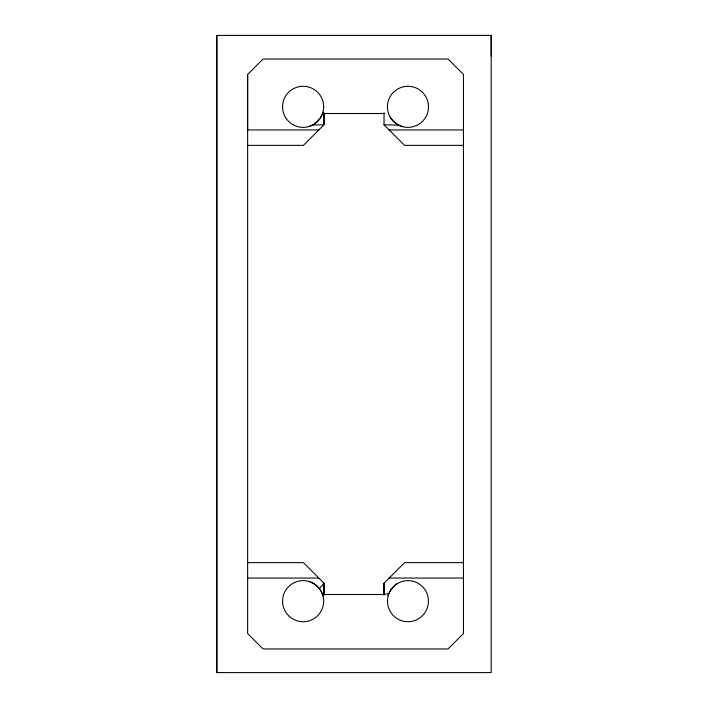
<?xml version="1.0" encoding="UTF-8"?>
<svg xmlns="http://www.w3.org/2000/svg" width="708" height="708" viewBox="0 0 708 708"><rect width="100%" height="100%" fill="white"/><g stroke="black" fill="none" stroke-linecap="round" stroke-linejoin="round"><path stroke-width="1.06" d="M216.798 672.6L216.798 35.4L491.202 35.4L491.202 672.6L216.798 672.6L216.798 35.4M247.632 74.455L247.632 633.545L263.049 648.962L448.04 648.962L463.457 633.545L463.457 74.455L448.04 59.038L263.049 59.038L247.632 74.455L247.632 129.953L318.83 129.953M323.972 595.242L323.972 583.188L303.413 562.63L247.632 562.63M384.019 595.242L384.019 583.188L404.578 562.63L463.457 562.63M463.457 145.37L404.578 145.37L384.019 124.812L384.019 112.758M388.099 595.853L387.4 601.172L388.099 606.49L390.152 611.447A20.559 20.559 0 0 0 422.49 615.703C428.88 609.243 430.26 598.791 425.756 590.897A20.559 20.559 0 0 0 402.64 581.321C395.675 583.312 390.09 588.897 388.099 595.853A20.559 20.559 0 0 1 397.675 583.374M322.981 112.156C320.99 119.112 315.396 124.697 308.44 126.688M319.29 588.764L323.972 583.188L323.972 594.49L384.019 594.49L389.099 593.437M312.609 124.962L323.972 124.812L323.972 113.51L384.019 113.51M389.161 129.953L463.457 129.953M247.632 145.37L303.413 145.37L323.972 124.812L323.972 112.758M247.632 578.047L318.83 578.047M389.161 578.047L463.457 578.047M384.019 124.812L398.914 125.139M402.64 126.679L397.675 124.626L393.418 121.36L390.152 117.103M308.44 581.312C315.396 583.303 320.99 588.888 322.981 595.844M491.202 35.4L491.202 55.959M384.019 583.188L384.019 594.49M288.599 615.712A20.559 20.559 0 0 0 322.981 606.482A20.559 20.559 0 0 0 297.803 581.321A20.559 20.559 0 0 0 288.599 615.712M292.846 124.626A20.559 20.559 0 0 0 323.68 106.837A20.559 20.559 0 0 0 292.855 89.022A20.559 20.559 0 0 0 292.846 124.626M397.675 124.626A20.559 20.559 0 0 0 428.508 106.828A20.559 20.559 0 0 0 397.675 89.031A20.559 20.559 0 0 0 397.675 124.626"/></g></svg>
